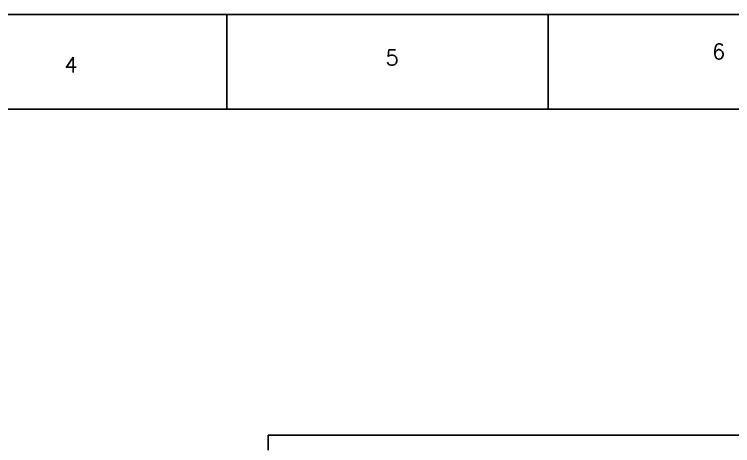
# Model space of a CAD drawing. Header units: millimetres. Extents: x -945625 to 316, y 6 to 533140.
# Drawn here: x -945485.1 to -945391.2, y 532518.1 to 532574.5 of the extents above; entities that cross this region are included whole.
import ezdxf

# ---------------------------------------------------------------- set-up
doc = ezdxf.new("R2010")
doc.units = ezdxf.units.MM
doc.header["$LTSCALE"] = 4
doc.styles.get("Standard").update_dxf_attribs({"font": 'simplex.shx', "height": 2, "bigfont": '@extfont2.shx'})

msp = doc.modelspace()

# ---------------------------------------------------------------- linework, layer by layer
at = {"ltscale": 0.5}
for p, q in [((-945205.308, 532574.478), (-945625.308, 532574.478)), ((-945457.308, 532574.478), (-945457.308, 532562.107)), ((-945415.308, 532574.478), (-945415.308, 532562.107)), ((-945205.308, 532562.107), (-945625.308, 532562.107))]:
    msp.add_line(p, q, dxfattribs=at)
at = {"color": 7, "linetype": 'Continuous'}
for q in [(-945351.89, 532519.527), (-945451.89, 532517.527)]:
    msp.add_line((-945451.89, 532519.527), q, dxfattribs=at)

# ---------------------------------------------------------------- texts
at = {"char_height": 2, "attachment_point": 1}
for s, insert in [('6', (-945393.885, 532570.635)), ('5', (-945436.553, 532569.833)), ('4', (-945478.508, 532568.897))]:
    msp.add_mtext_dynamic_manual_height_columns(s, width=5.67685, gutter_width=10, heights=[0], dxfattribs=dict(at, insert=insert))

doc.saveas('drawing.dxf')
